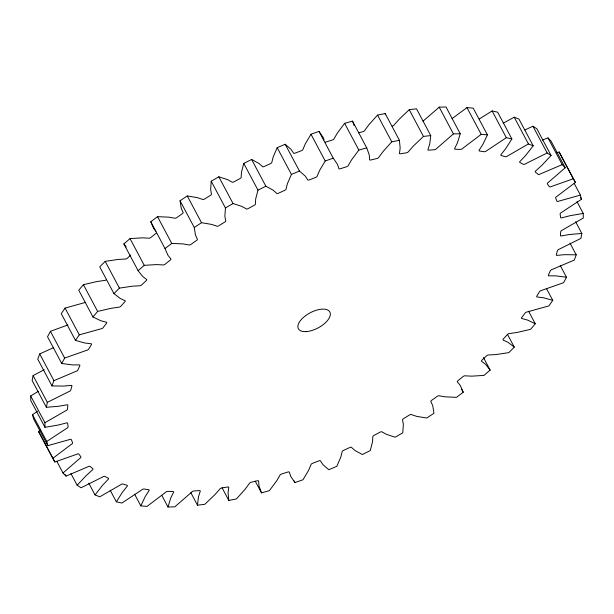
<?xml version="1.0" encoding="UTF-8"?>
<svg xmlns="http://www.w3.org/2000/svg" width="614" height="614" viewBox="0 0 614 614"><rect width="100%" height="100%" fill="white"/><g stroke="black" fill="none" stroke-linecap="round" stroke-linejoin="round"><path stroke-width="0.92" d="M483.464 357.532L490.133 370.073L483.978 375.415L471.782 376.152L465.366 375.845A1.781 0.852 -28 0 0 463.094 376.543L457.96 380.695A1.781 0.852 -28 0 0 457.576 382.154L460.277 385.469L463.217 392.231L456.471 397.335L445.227 396.851L439.471 395.846A1.781 0.852 -28 0 0 437.245 396.36L431.68 400.297A1.781 0.852 -28 0 0 431.013 401.825L432.747 405.67L433.952 413.253L426.707 418.034L416.599 416.346L411.587 414.665A1.781 0.852 -28 0 0 409.454 414.987L403.544 418.641A1.781 0.852 -28 0 0 402.615 420.206L403.352 424.527L402.792 432.809L395.178 437.199L386.359 434.328L382.169 431.995A1.781 0.852 -28 0 0 380.166 432.118L374.003 435.426A1.781 0.852 -28 0 0 372.813 437.022L372.544 441.742L370.242 450.592L362.36 454.521L354.976 450.507L351.684 447.56A1.781 0.852 -28 0 0 349.834 447.483L343.51 450.4A1.781 0.852 -28 0 0 342.082 451.988L340.816 457.046L336.802 466.325L328.789 469.733L322.956 464.644L320.6 461.122A1.781 0.852 -28 0 0 318.935 460.853L312.564 463.324A1.781 0.852 -28 0 0 310.922 464.89L308.665 470.194L303.001 479.757L294.981 482.581L290.79 476.495L289.417 472.465A1.781 0.852 -28 0 0 287.966 471.997L281.634 474A1.781 0.852 -28 0 0 279.8 475.505L276.607 480.977L269.377 490.67L261.48 492.873L258.993 485.889L258.617 481.414A1.781 0.852 -28 0 0 257.404 480.754L251.218 482.243A1.781 0.852 -28 0 0 249.23 483.678L245.132 489.228L236.459 498.906L228.807 500.448L228.063 492.674L228.7 487.815A1.781 0.852 -28 0 0 227.74 486.986L221.792 487.938A1.781 0.852 -28 0 0 219.674 489.274L214.746 494.815L204.769 504.317L197.478 505.184L198.499 496.741L200.126 491.584A1.781 0.852 -28 0 0 199.435 490.586L193.824 490.993A1.781 0.852 -28 0 0 191.614 492.205L174.798 506.834L167.99 507.003L161.766 495.298M392.208 126.062A1.781 0.852 -28 0 0 394.326 124.726L399.254 119.185L409.231 109.683L416.522 108.816L430.744 135.571L429.731 144.014L428.096 149.164A1.781 0.852 -28 0 0 428.787 150.161L434.397 149.755A1.781 0.852 -28 0 0 436.608 148.55L453.424 133.913L460.231 133.752L457.476 142.724L454.874 148.104A1.781 0.852 -28 0 0 455.281 149.248L460.469 149.394A1.781 0.852 -28 0 0 462.741 148.327L481.199 134.343L487.416 134.873L482.965 144.244L479.427 149.755A1.781 0.852 -28 0 0 479.549 151.029L484.231 151.727A1.781 0.852 -28 0 0 486.526 150.814L506.335 137.705L511.869 138.925L505.782 148.534L501.377 154.099A1.781 0.852 -28 0 0 501.216 155.48L505.307 156.723A1.781 0.852 -28 0 0 507.594 155.979L528.439 143.945L533.198 145.84L525.584 155.542L520.373 161.068A1.781 0.852 -28 0 0 519.92 162.541L523.374 164.299A1.781 0.852 -28 0 0 525.615 163.738L547.166 152.963L551.08 155.503L542.047 165.143L536.114 170.538A1.781 0.852 -28 0 0 535.385 172.081L538.14 174.338A1.781 0.852 -28 0 0 540.289 173.969L562.209 164.629L565.218 167.768L548.356 182.381A1.781 0.852 -28 0 0 547.358 183.962L549.369 186.679A1.781 0.852 -28 0 0 551.41 186.502L573.346 178.751L575.395 182.435L556.898 196.403A1.781 0.852 -28 0 0 555.655 197.992L556.89 201.123A1.781 0.852 -28 0 0 558.778 201.154L580.399 195.106L581.458 199.281L561.618 212.375A1.781 0.852 -28 0 0 560.137 213.956L560.582 217.456A1.781 0.852 -28 0 0 562.294 217.686L570.114 215.691L583.246 213.434L583.3 218.039L562.432 230.05A1.781 0.852 -28 0 0 560.743 231.601L560.39 235.408A1.781 0.852 -28 0 0 561.887 235.83L569.431 234.502L581.849 233.45L580.898 238.409L559.331 249.146A1.781 0.852 -28 0 0 557.458 250.635L556.307 254.695A1.781 0.852 -28 0 0 557.581 255.309L564.719 254.672L576.231 254.833L574.29 260.075L552.362 269.369A1.781 0.852 -28 0 0 550.344 270.782L548.409 275.026A1.781 0.852 -28 0 0 549.43 275.816L556.061 275.878L566.484 277.252L563.575 282.686L541.64 290.399A1.781 0.852 -28 0 0 539.491 291.704L536.82 296.071A1.781 0.852 -28 0 0 537.572 297.03L543.582 297.782L552.754 300.353L548.931 305.895L527.326 311.897A1.781 0.852 -28 0 0 525.093 313.079L521.708 317.499A1.781 0.852 -28 0 0 522.192 318.605L527.487 320.047L535.255 323.77L530.58 329.334L517.057 332.458L509.643 333.532A1.781 0.852 -28 0 0 507.364 334.569L503.334 338.966A1.781 0.852 -28 0 0 503.526 340.217L508.024 342.313L514.271 347.133L508.814 352.628L495.851 354.57L488.882 354.961A1.781 0.852 -28 0 0 486.587 355.836L481.967 360.149A1.781 0.852 -28 0 0 481.875 361.508L485.505 364.232L490.133 370.073M324.038 139.923L323.21 137.505L319.019 131.419L310.999 134.243L305.335 143.806L303.078 149.11A1.781 0.852 -28 0 1 301.436 150.676L295.065 153.147A1.781 0.852 -28 0 1 293.4 152.878L291.044 149.355L285.211 144.267L277.198 147.675L273.184 156.954L271.918 162.012A1.781 0.852 -28 0 1 270.49 163.6L264.166 166.517A1.781 0.852 -28 0 1 262.316 166.44L259.024 163.493L251.64 159.479L243.758 163.408L241.456 172.258L241.187 176.978A1.781 0.852 -28 0 1 239.997 178.574L233.834 181.882A1.781 0.852 -28 0 1 231.831 182.005L227.641 179.672L218.822 176.801L211.208 181.191L210.648 189.473L211.385 193.794A1.781 0.852 -28 0 1 210.456 195.359L204.546 199.013A1.781 0.852 -28 0 1 202.413 199.335L197.401 197.654L187.293 195.966L180.048 200.747L181.253 208.33L182.987 212.175A1.781 0.852 -28 0 1 182.32 213.703L176.755 217.64A1.781 0.852 -28 0 1 174.529 218.154L168.773 217.149L157.529 216.665L150.783 221.769L153.723 228.531L155.887 231.186M211.208 181.191L225.43 207.939L224.87 216.22L225.614 220.541A1.781 0.852 -28 0 1 224.678 222.114L218.768 225.768A1.781 0.852 -28 0 1 216.635 226.082L211.623 224.402L201.515 222.713L194.27 227.495L195.475 235.078L197.209 238.93A1.781 0.852 -28 0 1 196.541 240.45L190.977 244.387A1.781 0.852 -28 0 1 188.759 244.902L183.003 243.896L171.759 243.42L165.005 248.524L167.944 255.286L170.646 258.601A1.781 0.852 -28 0 1 170.262 260.052L165.135 264.212A1.781 0.852 -28 0 1 162.856 264.91L156.44 264.596L144.244 265.332L138.089 270.682L142.724 276.515L146.347 279.24A1.781 0.852 -28 0 1 146.255 280.606L141.634 284.919A1.781 0.852 -28 0 1 139.34 285.786L132.371 286.178L119.408 288.119L113.951 293.615L120.198 298.435L124.696 300.538A1.781 0.852 -28 0 1 124.888 301.781L120.858 306.179A1.781 0.852 -28 0 1 118.579 307.215L111.165 308.297L97.641 311.421L92.967 316.977L100.742 320.708L106.03 322.143A1.781 0.852 -28 0 1 106.514 323.256L103.129 327.669A1.781 0.852 -28 0 1 100.903 328.851L79.29 334.853L75.476 340.394L84.64 342.965L90.649 343.717A1.781 0.852 -28 0 1 91.409 344.677L88.731 349.044A1.781 0.852 -28 0 1 86.582 350.348L64.647 358.062L61.738 363.496L72.16 364.877L78.792 364.931A1.781 0.852 -28 0 1 79.812 365.721L77.886 369.973A1.781 0.852 -28 0 1 75.86 371.378L53.932 380.672L51.99 385.914L63.503 386.076L70.641 385.438A1.781 0.852 -28 0 1 71.915 386.052L70.763 390.113A1.781 0.852 -28 0 1 68.891 391.602L47.324 402.339L46.372 407.305L58.79 406.245L66.335 404.918A1.781 0.852 -28 0 1 67.839 405.347L67.479 409.154A1.781 0.852 -28 0 1 65.79 410.705L44.922 422.708L44.975 427.321L58.107 425.065L65.928 423.069A1.781 0.852 -28 0 1 67.64 423.299L68.085 426.791A1.781 0.852 -28 0 1 66.604 428.38L46.764 441.466L47.823 445.649L69.443 439.593A1.781 0.852 -28 0 1 71.331 439.624L72.567 442.755A1.781 0.852 -28 0 1 71.324 444.352L52.827 458.313L54.876 461.997L76.819 454.245A1.781 0.852 -28 0 1 78.853 454.076L80.864 456.785A1.781 0.852 -28 0 1 79.866 458.366L63.004 472.987L66.013 476.119L87.932 466.778A1.781 0.852 -28 0 1 90.089 466.41L92.837 468.666A1.781 0.852 -28 0 1 92.108 470.209L86.175 475.604L77.149 485.244L81.063 487.785L102.615 477.009A1.781 0.852 -28 0 1 104.848 476.449L108.302 478.214A1.781 0.852 -28 0 1 107.849 479.688L102.638 485.206L95.024 494.915L99.783 496.81L120.628 484.768A1.781 0.852 -28 0 1 122.915 484.024L127.014 485.267A1.781 0.852 -28 0 1 126.845 486.649L122.439 492.213L116.353 501.822L121.887 503.05L141.696 489.934A1.781 0.852 -28 0 1 143.991 489.02L148.672 489.719A1.781 0.852 -28 0 1 148.795 490.993L145.265 496.503L140.806 505.875L147.03 506.404L165.481 492.428A1.781 0.852 -28 0 1 167.76 491.353L172.941 491.499A1.781 0.852 -28 0 1 173.348 492.643L170.746 498.023L167.99 507.003M44.262 369.689L33.102 375.591L32.151 380.55L46.372 407.305M430.744 135.571L423.453 136.431L413.475 145.932L408.548 151.481A1.781 0.852 -28 0 1 406.43 152.809L400.489 153.769A1.781 0.852 -28 0 1 399.522 152.932L400.159 148.074L399.415 140.299L391.763 141.842L383.09 151.52L378.991 157.077A1.781 0.852 -28 0 1 377.004 158.504L370.818 159.993A1.781 0.852 -28 0 1 369.605 159.333L369.229 154.858L366.742 147.874L358.845 150.077L351.622 159.77L348.422 165.243A1.781 0.852 -28 0 1 346.588 166.755L340.256 168.75A1.781 0.852 -28 0 1 338.805 168.282L337.431 164.253L333.241 158.166L325.22 160.991L319.556 170.554L317.3 175.865A1.781 0.852 -28 0 1 315.665 177.423L309.287 179.902A1.781 0.852 -28 0 1 307.622 179.626L305.273 176.111L299.432 171.022L291.427 174.422L287.406 183.701L286.139 188.759A1.781 0.852 -28 0 1 284.712 190.348L278.388 193.264A1.781 0.852 -28 0 1 276.546 193.187L273.245 190.24L265.862 186.226L257.987 190.156L255.677 199.005L255.409 203.733A1.781 0.852 -28 0 1 254.219 205.322L248.056 208.63A1.781 0.852 -28 0 1 246.053 208.76L241.862 206.419L233.044 203.549L225.43 207.939M53.618 347.639L39.71 353.925L37.769 359.167L51.99 385.914M67.954 324.936L50.425 331.314L47.516 336.748L61.738 363.496M85.814 302.295L65.069 308.105L61.246 313.647L75.476 340.394M366.742 147.874L352.52 121.127L344.623 123.33L337.393 133.023L334.2 138.495A1.781 0.852 -28 0 1 332.366 140L326.034 142.003A1.781 0.852 -28 0 1 325.251 142.133M106.636 279.431A1.781 0.852 -28 0 1 104.357 280.468L96.943 281.542L83.42 284.666L78.745 290.23L92.967 316.977M399.415 140.299L385.193 113.552L377.541 115.094L368.868 124.772L364.77 130.322A1.781 0.852 -28 0 1 362.782 131.757L358.361 132.816M130.713 255.086L127.413 258.164A1.781 0.852 -28 0 1 125.118 259.039L118.149 259.43L105.186 261.372L99.729 266.867L113.951 293.615M423.015 121.188L439.202 107.166L446.01 106.997L460.231 133.752M138.089 270.682L123.867 243.927L130.022 238.585L142.218 237.848L148.634 238.155A1.781 0.852 -28 0 0 150.906 237.457L156.04 233.305M52.827 458.313L38.605 431.565L40.44 430.007M452.042 118.648L466.97 107.596L473.194 108.125L487.416 134.873M47.823 445.649L33.601 418.894L32.542 414.719L37.5 411.211M44.975 427.321L30.754 400.566L30.7 395.961L38.306 391.302M479.219 119.062L492.113 110.95L497.647 112.178L511.869 138.925M503.135 123.237L514.217 117.19L518.976 119.085L533.198 145.84M524.847 129.991L532.937 126.215L536.851 128.756L551.08 155.503M542.308 140.084L547.987 137.881L550.996 141.013L565.218 167.768M556.806 152.679L559.124 152.003L575.395 182.435M126.223 247.035L123.867 243.927M38.605 431.565L54.876 461.997M559.124 152.003L573.346 178.751M574.174 183.402L580.399 195.106M580.568 197.616L581.458 199.281M547.987 137.881L562.209 164.629M577.022 201.73L583.246 213.434M532.937 126.215L547.166 152.963M575.625 221.746L581.849 233.45M514.217 117.19L528.439 143.945M570.015 243.129L576.231 254.833M492.113 110.95L506.335 137.705M560.26 265.547L566.484 277.252M466.97 107.596L481.199 134.343M546.529 288.649L552.754 300.353M439.202 107.166L453.424 133.913M528.585 311.229L535.255 323.77M409.231 109.683L423.453 136.431M507.609 334.592L514.271 347.133M377.541 115.094L391.763 141.842M344.623 123.33L358.845 150.077M461.436 388.885L463.217 392.231M319.019 131.419L333.241 158.166M310.999 134.243L325.22 160.991M285.211 144.267L299.432 171.022M277.198 147.675L291.427 174.422M251.64 159.479L265.862 186.226M243.758 163.408L257.987 190.156M218.822 176.801L233.044 203.549M187.293 195.966L201.515 222.713M180.048 200.747L194.27 227.495M157.529 216.665L171.759 243.42M294.098 480.908L294.981 482.581M150.783 221.769L165.005 248.524M130.022 238.585L144.244 265.332M255.255 481.176L261.48 492.873M105.186 261.372L119.408 288.119M222.138 487.907L228.807 500.448M83.42 284.666L97.641 311.421M190.816 492.643L197.478 505.184M65.069 308.105L79.29 334.853M50.425 331.314L64.647 358.062M134.581 494.17L140.806 505.875M39.71 353.925L53.932 380.672M110.136 490.118L116.353 501.822M33.102 375.591L47.324 402.339M88.8 483.21L95.024 494.915M30.7 395.961L44.922 422.708M70.925 473.547L77.149 485.244M65.122 474.445L66.013 476.119M32.542 414.719L46.764 441.466M56.78 461.283L63.004 472.987M352.52 121.127L354.178 125.594M385.193 113.552L385.454 114.803M305.933 331.614A17.829 8.535 -28 0 0 330.355 314.161A17.829 8.535 -28 0 0 306.041 315.35A17.829 8.535 -28 0 0 305.933 331.614"/></g></svg>
